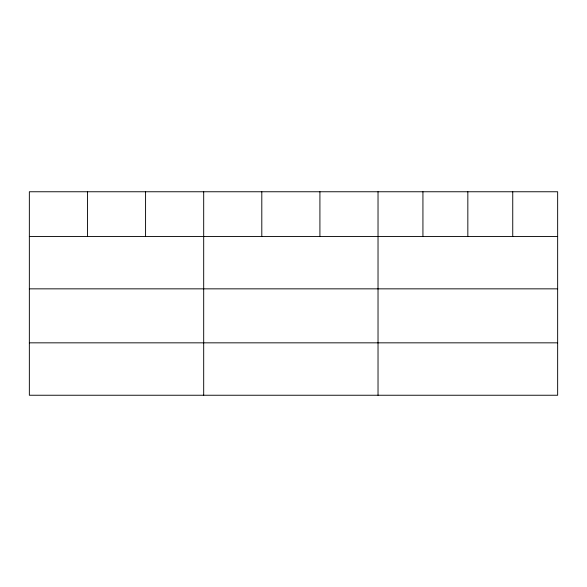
<?xml version="1.0" encoding="UTF-8"?>
<svg xmlns="http://www.w3.org/2000/svg" width="587" height="587" viewBox="0 0 587 587"><rect width="100%" height="100%" fill="white"/><g stroke="black" fill="none" stroke-linecap="round" stroke-linejoin="round"><path stroke-width="0.88" d="M557.65 288.848L557.65 191.758L29.35 191.758L29.35 395.242L557.65 395.242L557.65 288.848L29.35 288.848M29.35 236.451L557.65 236.451M29.35 342.837L557.65 342.837M512.745 191.758L512.745 236.451M467.839 191.758L467.839 236.451M422.933 191.758L422.933 236.451M378.028 191.758L378.028 395.242M319.915 191.758L319.915 236.451M261.802 191.758L261.802 236.451M203.689 191.758L203.689 395.242M145.576 191.758L145.576 236.451M87.463 191.758L87.463 236.451"/></g></svg>
